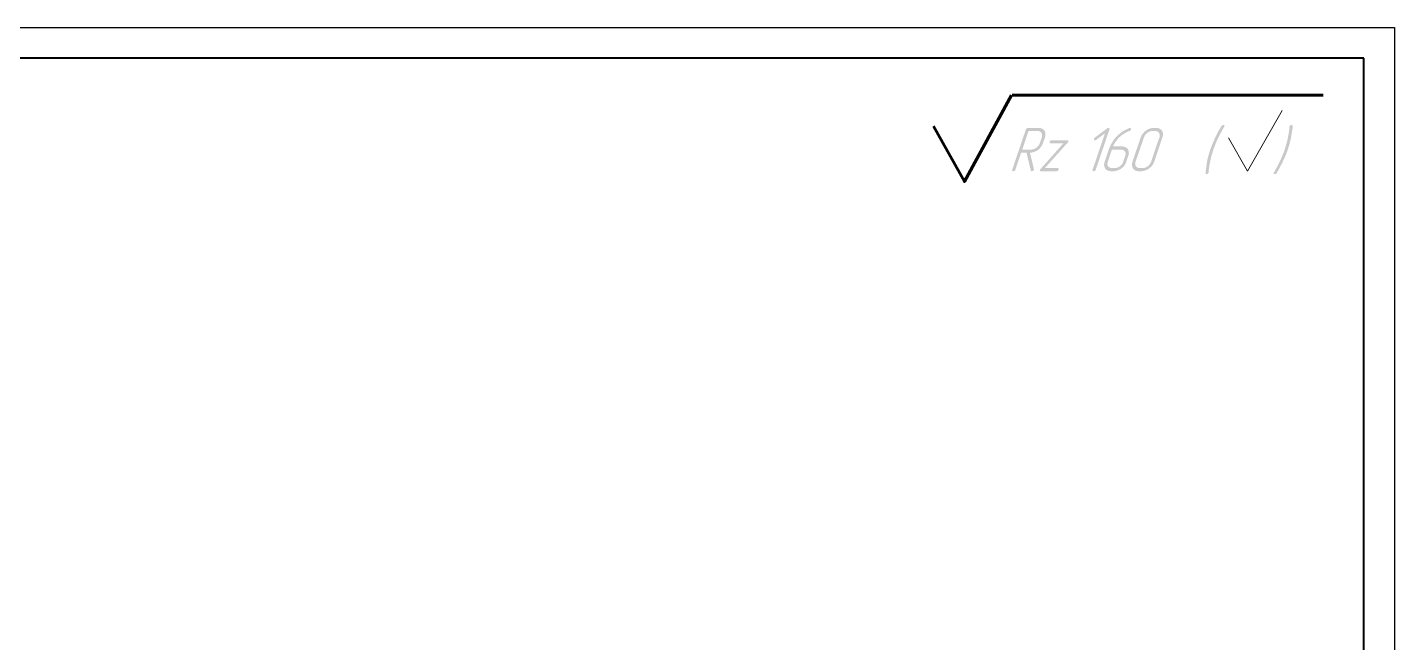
# Model space of a CAD drawing. Extents: x 260 to 1101, y 70 to 664.
# Drawn here: x 879.8 to 1101, y 564.4 to 664 of the extents above; entities that cross this region are included whole.
import ezdxf

# ---------------------------------------------------------------- set-up
doc = ezdxf.new("R2010")
doc.units = 0
doc.header["$MEASUREMENT"] = 0
for name, color, linetype in [('KONTUR', 7, 'CONTINUOUS'), ('PDF _Геометрия', 7, 'CONTINUOUS'), ('PDF _Сплошная заливка', 7, 'CONTINUOUS')]:
    doc.layers.add(name, color=color, linetype=linetype)
doc.layers.add('Основная', color=7, linetype='CONTINUOUS', lineweight=40)

msp = doc.modelspace()

# ---------------------------------------------------------------- hatches: boundary and pattern name
at = {"layer": 'PDF _Сплошная заливка', "transparency": 33554559}
for points in [[(1073.349, 648.21), (1073.4, 648.184), (1073.425, 648.134), (1073.451, 648.134), (1073.476, 648.108), (1073.476, 648.032), (1073.451, 647.956), (1073.425, 647.905), (1073.425, 647.88), (1073.374, 647.829), (1073.324, 647.753), (1073.273, 647.651), (1073.197, 647.524), (1073.12, 647.372), (1073.019, 647.219), (1072.943, 647.041), (1072.917, 647.016), (1072.892, 646.965), (1072.841, 646.864), (1072.79, 646.762), (1072.689, 646.61), (1072.638, 646.457), (1072.536, 646.254), (1072.434, 646.076), (1072.206, 645.594), (1072.206, 645.594), (1072.206, 645.543), (1072.18, 645.492), (1072.155, 645.441), (1072.079, 645.289), (1072.028, 645.162), (1071.85, 644.679), (1071.672, 644.222), (1071.672, 644.197), (1071.672, 644.171), (1071.647, 644.12), (1071.622, 644.07), (1071.596, 643.968), (1071.571, 643.866), (1071.545, 643.765), (1071.494, 643.638), (1071.444, 643.485), (1071.418, 643.358), (1071.317, 643.028), (1071.241, 642.698), (1071.164, 642.368), (1071.164, 642.342), (1071.164, 642.292), (1071.139, 642.215), (1071.113, 642.114), (1071.088, 641.961), (1071.063, 641.834), (1071.037, 641.657), (1071.012, 641.453), (1070.936, 640.996), (1070.936, 640.564), (1070.91, 640.488), (1070.885, 640.463), (1070.885, 640.412), (1070.834, 640.361), (1070.758, 640.31), (1070.758, 640.31), (1070.707, 640.285), (1070.631, 640.26), (1070.58, 640.234), (1070.555, 640.234), (1070.529, 640.26), (1070.478, 640.26), (1070.453, 640.285), (1070.453, 640.285), (1070.428, 640.31), (1070.402, 640.336), (1070.402, 640.412), (1070.402, 640.437), (1070.402, 640.463), (1070.402, 640.514), (1070.402, 640.564), (1070.428, 640.641), (1070.428, 640.742), (1070.453, 640.869), (1070.453, 640.996), (1070.478, 641.123), (1070.504, 641.25), (1070.555, 641.58), (1070.605, 641.911), (1070.656, 642.292), (1070.758, 642.8), (1070.809, 643.054), (1070.885, 643.257), (1070.936, 643.46), (1070.986, 643.612), (1071.164, 644.222), (1071.164, 644.222), (1071.19, 644.247), (1071.19, 644.273), (1071.215, 644.298), (1071.241, 644.4), (1071.291, 644.552), (1071.368, 644.73), (1071.444, 644.933), (1071.545, 645.162), (1071.647, 645.416), (1071.774, 645.695), (1071.901, 646), (1072.053, 646.33), (1072.206, 646.635), (1072.384, 646.991), (1072.562, 647.321), (1072.765, 647.676), (1072.993, 648.032), (1072.993, 648.032), (1073.019, 648.083), (1073.044, 648.108), (1073.095, 648.159), (1073.12, 648.159), (1073.146, 648.184), (1073.222, 648.21), (1073.298, 648.21), (1073.298, 648.21)], [(1084.4, 648.21), (1084.426, 648.184), (1084.426, 648.159), (1084.451, 648.134), (1084.476, 648.108), (1084.502, 648.032), (1084.502, 648.007), (1084.502, 647.956), (1084.502, 647.829), (1084.476, 647.702), (1084.451, 647.524), (1084.426, 647.346), (1084.4, 647.117), (1084.349, 646.864), (1084.299, 646.584), (1084.248, 646.279), (1084.197, 645.949), (1084.121, 645.644), (1084.019, 645.289), (1083.943, 644.933), (1083.816, 644.577), (1083.714, 644.222), (1083.714, 644.197), (1083.689, 644.146), (1083.638, 644.019), (1083.587, 643.892), (1083.511, 643.714), (1083.46, 643.511), (1083.359, 643.282), (1083.257, 643.028), (1083.13, 642.749), (1082.978, 642.469), (1082.85, 642.139), (1082.673, 641.809), (1082.495, 641.479), (1082.317, 641.123), (1082.114, 640.767), (1081.91, 640.412), (1081.885, 640.412), (1081.885, 640.387), (1081.834, 640.336), (1081.783, 640.285), (1081.758, 640.285), (1081.733, 640.26), (1081.682, 640.26), (1081.606, 640.234), (1081.58, 640.234), (1081.555, 640.26), (1081.504, 640.26), (1081.453, 640.31), (1081.453, 640.31), (1081.428, 640.336), (1081.428, 640.412), (1081.453, 640.488), (1081.479, 640.564), (1081.479, 640.564), (1081.529, 640.615), (1081.58, 640.691), (1081.631, 640.793), (1081.707, 640.92), (1081.783, 641.072), (1081.885, 641.225), (1081.961, 641.403), (1081.961, 641.403), (1081.961, 641.403), (1082.012, 641.479), (1082.063, 641.555), (1082.114, 641.682), (1082.19, 641.834), (1082.266, 641.987), (1082.368, 642.19), (1082.444, 642.368), (1082.673, 642.85), (1082.774, 643.079), (1082.85, 643.282), (1082.952, 643.536), (1083.104, 643.892), (1083.206, 644.222), (1083.206, 644.222), (1083.206, 644.247), (1083.231, 644.324), (1083.257, 644.374), (1083.282, 644.451), (1083.308, 644.552), (1083.359, 644.679), (1083.384, 644.806), (1083.435, 644.933), (1083.46, 645.06), (1083.562, 645.39), (1083.638, 645.721), (1083.714, 646.076), (1083.714, 646.076), (1083.714, 646.102), (1083.74, 646.152), (1083.765, 646.254), (1083.765, 646.381), (1083.816, 646.508), (1083.816, 646.66), (1083.892, 646.991), (1083.943, 647.448), (1083.968, 647.905), (1083.994, 647.981), (1083.994, 647.981), (1084.019, 648.032), (1084.044, 648.083), (1084.121, 648.134), (1084.121, 648.134), (1084.171, 648.184), (1084.248, 648.21), (1084.324, 648.21), (1084.375, 648.21)], [(1054.753, 647.727), (1054.804, 647.702), (1054.854, 647.651), (1054.854, 647.651), (1054.88, 647.6), (1054.88, 647.549), (1054.854, 647.473), (1052.644, 640.971), (1052.644, 640.945), (1052.619, 640.895), (1052.568, 640.844), (1052.517, 640.767), (1052.492, 640.767), (1052.441, 640.742), (1052.39, 640.742), (1052.314, 640.717), (1052.289, 640.717), (1052.263, 640.742), (1052.212, 640.742), (1052.162, 640.767), (1052.136, 640.793), (1052.136, 640.818), (1052.136, 640.869), (1052.136, 640.92), (1052.136, 640.971), (1054.143, 646.864), (1052.72, 645.797), (1052.695, 645.771), (1052.644, 645.771), (1052.593, 645.721), (1052.517, 645.721), (1052.517, 645.721), (1052.466, 645.721), (1052.416, 645.746), (1052.365, 645.797), (1052.365, 645.797), (1052.339, 645.847), (1052.339, 645.898), (1052.365, 645.975), (1052.365, 645.975), (1052.39, 646.025), (1052.416, 646.076), (1052.492, 646.152), (1054.499, 647.651), (1054.499, 647.651), (1054.55, 647.702), (1054.626, 647.727), (1054.702, 647.727), (1054.702, 647.727)], [(1048.097, 645.721), (1048.148, 645.721), (1048.173, 645.67), (1048.198, 645.644), (1048.224, 645.594), (1048.224, 645.517), (1048.198, 645.517), (1048.198, 645.467), (1048.148, 645.416), (1048.097, 645.34), (1044.413, 641.225), (1046.496, 641.225), (1046.547, 641.225), (1046.573, 641.199), (1046.623, 641.148), (1046.623, 641.123), (1046.649, 641.098), (1046.649, 641.047), (1046.649, 640.971), (1046.623, 640.971), (1046.623, 640.92), (1046.573, 640.869), (1046.522, 640.793), (1046.496, 640.793), (1046.471, 640.767), (1046.395, 640.742), (1046.318, 640.717), (1043.778, 640.717), (1043.727, 640.742), (1043.676, 640.742), (1043.651, 640.767), (1043.6, 640.793), (1043.6, 640.869), (1043.6, 640.92), (1043.6, 640.92), (1043.626, 640.971), (1043.651, 641.022), (1043.727, 641.098), (1047.411, 645.238), (1045.328, 645.238), (1045.277, 645.238), (1045.226, 645.263), (1045.175, 645.289), (1045.175, 645.289), (1045.175, 645.34), (1045.175, 645.416), (1045.175, 645.467), (1045.175, 645.492), (1045.201, 645.517), (1045.226, 645.568), (1045.302, 645.619), (1045.302, 645.644), (1045.353, 645.67), (1045.429, 645.721), (1045.505, 645.721), (1048.046, 645.721)]]:
    msp.add_hatch(color=256, dxfattribs=at).paths.add_polyline_path(points)
h = msp.add_hatch(color=256, dxfattribs=at)
h.paths.add_polyline_path([(1043.244, 647.219), (1041.771, 647.219), (1040.755, 644.222), (1042.33, 644.222), (1042.381, 644.247), (1042.508, 644.247), (1042.609, 644.298), (1042.736, 644.349), (1042.889, 644.425), (1043.041, 644.501), (1043.041, 644.527), (1043.092, 644.552), (1043.168, 644.628), (1043.244, 644.705), (1043.346, 644.806), (1043.422, 644.933), (1043.524, 645.06), (1043.575, 645.213), (1043.93, 646.203), (1043.93, 646.228), (1043.956, 646.279), (1043.956, 646.356), (1043.956, 646.457), (1043.956, 646.559), (1043.956, 646.686), (1043.93, 646.813), (1043.854, 646.914), (1043.854, 646.94), (1043.829, 646.965), (1043.778, 647.016), (1043.727, 647.067), (1043.626, 647.117), (1043.524, 647.168), (1043.397, 647.219)], flags=0)
h.paths.add_polyline_path([(1043.524, 647.727), (1043.651, 647.702), (1043.778, 647.676), (1043.93, 647.626), (1044.083, 647.524), (1044.21, 647.422), (1044.337, 647.295), (1044.337, 647.27), (1044.388, 647.219), (1044.413, 647.117), (1044.464, 646.991), (1044.489, 646.838), (1044.515, 646.635), (1044.489, 646.432), (1044.464, 646.33), (1044.439, 646.203), (1044.083, 645.213), (1044.083, 645.213), (1044.083, 645.187), (1044.057, 645.162), (1044.032, 645.111), (1043.981, 644.984), (1043.905, 644.857), (1043.803, 644.679), (1043.651, 644.501), (1043.473, 644.324), (1043.295, 644.146), (1043.27, 644.146), (1043.27, 644.146), (1043.219, 644.12), (1043.168, 644.095), (1043.117, 644.07), (1043.067, 644.019), (1042.914, 643.943), (1042.736, 643.866), (1042.508, 643.79), (1042.305, 643.739), (1042.076, 643.714), (1042, 643.714), (1042.635, 641.098), (1042.635, 641.072), (1042.66, 641.047), (1042.635, 641.022), (1042.635, 640.971), (1042.635, 640.945), (1042.609, 640.92), (1042.559, 640.844), (1042.508, 640.793), (1042.482, 640.767), (1042.432, 640.742), (1042.381, 640.742), (1042.305, 640.717), (1042.254, 640.717), (1042.228, 640.742), (1042.203, 640.742), (1042.177, 640.742), (1042.177, 640.767), (1042.152, 640.793), (1042.127, 640.844), (1041.441, 643.714), (1040.577, 643.714), (1039.637, 640.971), (1039.637, 640.945), (1039.612, 640.895), (1039.561, 640.844), (1039.51, 640.767), (1039.485, 640.767), (1039.434, 640.742), (1039.383, 640.742), (1039.281, 640.717), (1039.281, 640.717), (1039.256, 640.742), (1039.205, 640.742), (1039.154, 640.767), (1039.129, 640.793), (1039.129, 640.818), (1039.103, 640.869), (1039.129, 640.92), (1039.129, 640.971), (1041.339, 647.473), (1041.339, 647.473), (1041.365, 647.524), (1041.39, 647.549), (1041.415, 647.6), (1041.466, 647.651), (1041.517, 647.676), (1041.593, 647.727), (1041.669, 647.727), (1043.499, 647.727)], flags=0)
h = msp.add_hatch(color=256, dxfattribs=at)
h.paths.add_polyline_path([(1056.76, 644.222), (1055.261, 644.222), (1054.575, 642.215), (1054.575, 642.19), (1054.55, 642.165), (1054.55, 642.088), (1054.524, 641.987), (1054.524, 641.885), (1054.55, 641.758), (1054.575, 641.631), (1054.626, 641.53), (1054.651, 641.504), (1054.677, 641.479), (1054.727, 641.428), (1054.778, 641.377), (1054.88, 641.326), (1054.981, 641.276), (1055.108, 641.225), (1055.236, 641.225), (1055.82, 641.225), (1055.896, 641.225), (1055.998, 641.25), (1056.125, 641.301), (1056.252, 641.352), (1056.404, 641.403), (1056.557, 641.504), (1056.582, 641.53), (1056.607, 641.555), (1056.684, 641.631), (1056.76, 641.707), (1056.836, 641.809), (1056.938, 641.936), (1057.014, 642.088), (1057.065, 642.215), (1057.42, 643.231), (1057.42, 643.231), (1057.42, 643.282), (1057.446, 643.358), (1057.471, 643.46), (1057.471, 643.587), (1057.446, 643.688), (1057.42, 643.816), (1057.37, 643.917), (1057.37, 643.943), (1057.344, 643.968), (1057.293, 644.019), (1057.217, 644.07), (1057.141, 644.12), (1057.039, 644.171), (1056.887, 644.197)], flags=0)
h.paths.add_polyline_path([(1058.259, 647.727), (1058.31, 647.702), (1058.335, 647.651), (1058.36, 647.626), (1058.36, 647.6), (1058.36, 647.524), (1058.36, 647.473), (1058.36, 647.448), (1058.335, 647.422), (1058.31, 647.372), (1058.284, 647.346), (1058.259, 647.321), (1058.233, 647.295), (1058.182, 647.27), (1058.106, 647.219), (1058.005, 647.194), (1057.878, 647.143), (1057.624, 647.041), (1057.624, 647.041), (1057.598, 647.016), (1057.547, 646.991), (1057.471, 646.965), (1057.42, 646.914), (1057.344, 646.864), (1057.166, 646.762), (1057.141, 646.762), (1057.115, 646.737), (1057.014, 646.686), (1056.912, 646.584), (1056.785, 646.508), (1056.658, 646.381), (1056.506, 646.254), (1056.328, 646.076), (1056.328, 646.076), (1056.277, 646.025), (1056.226, 645.975), (1056.15, 645.898), (1056.074, 645.771), (1055.998, 645.67), (1055.896, 645.543), (1055.794, 645.416), (1055.794, 645.39), (1055.744, 645.34), (1055.718, 645.263), (1055.667, 645.187), (1055.591, 645.086), (1055.54, 644.958), (1055.49, 644.832), (1055.413, 644.73), (1056.988, 644.73), (1057.039, 644.705), (1057.141, 644.705), (1057.268, 644.679), (1057.42, 644.628), (1057.573, 644.527), (1057.725, 644.425), (1057.852, 644.273), (1057.852, 644.247), (1057.878, 644.197), (1057.928, 644.12), (1057.954, 643.993), (1057.979, 643.841), (1058.005, 643.663), (1057.979, 643.46), (1057.954, 643.333), (1057.903, 643.231), (1057.573, 642.215), (1057.573, 642.19), (1057.573, 642.19), (1057.547, 642.139), (1057.547, 642.114), (1057.471, 641.987), (1057.395, 641.834), (1057.293, 641.682), (1057.166, 641.504), (1056.988, 641.326), (1056.785, 641.148), (1056.76, 641.148), (1056.76, 641.123), (1056.709, 641.098), (1056.684, 641.098), (1056.633, 641.047), (1056.557, 641.022), (1056.404, 640.945), (1056.226, 640.869), (1056.023, 640.793), (1055.794, 640.742), (1055.566, 640.717), (1055.007, 640.717), (1054.981, 640.742), (1054.88, 640.742), (1054.753, 640.767), (1054.6, 640.818), (1054.448, 640.895), (1054.296, 640.996), (1054.168, 641.148), (1054.168, 641.174), (1054.143, 641.225), (1054.092, 641.326), (1054.042, 641.453), (1054.016, 641.606), (1053.991, 641.784), (1054.016, 641.987), (1054.042, 642.088), (1054.067, 642.215), (1054.829, 644.451), (1054.829, 644.451), (1054.854, 644.476), (1054.88, 644.552), (1054.905, 644.628), (1054.931, 644.705), (1054.981, 644.806), (1055.032, 644.933), (1055.108, 645.06), (1055.286, 645.365), (1055.49, 645.695), (1055.591, 645.847), (1055.718, 646.025), (1055.871, 646.178), (1056.023, 646.356), (1056.023, 646.356), (1056.048, 646.381), (1056.099, 646.432), (1056.176, 646.508), (1056.252, 646.584), (1056.353, 646.686), (1056.48, 646.762), (1056.607, 646.864), (1056.76, 646.991), (1056.912, 647.092), (1057.09, 647.219), (1057.268, 647.321), (1057.674, 647.524), (1057.878, 647.626), (1058.081, 647.702), (1058.208, 647.727), (1058.233, 647.727)], flags=0)
h = msp.add_hatch(color=256, dxfattribs=at)
h.paths.add_polyline_path([(1062.273, 647.219), (1061.714, 647.219), (1061.612, 647.219), (1061.51, 647.194), (1061.409, 647.143), (1061.256, 647.092), (1061.129, 647.016), (1060.977, 646.94), (1060.952, 646.914), (1060.901, 646.864), (1060.85, 646.813), (1060.748, 646.737), (1060.672, 646.635), (1060.571, 646.508), (1060.52, 646.356), (1060.444, 646.203), (1059.072, 642.215), (1059.072, 642.19), (1059.046, 642.165), (1059.046, 642.088), (1059.046, 641.987), (1059.046, 641.885), (1059.046, 641.758), (1059.072, 641.631), (1059.148, 641.53), (1059.148, 641.504), (1059.173, 641.479), (1059.224, 641.428), (1059.3, 641.377), (1059.376, 641.326), (1059.478, 641.276), (1059.605, 641.225), (1059.732, 641.225), (1060.316, 641.225), (1060.393, 641.225), (1060.494, 641.25), (1060.621, 641.301), (1060.748, 641.352), (1060.875, 641.403), (1061.028, 641.504), (1061.053, 641.53), (1061.104, 641.555), (1061.18, 641.631), (1061.256, 641.707), (1061.333, 641.809), (1061.434, 641.936), (1061.51, 642.063), (1061.587, 642.215), (1062.933, 646.203), (1062.959, 646.228), (1062.959, 646.279), (1062.984, 646.356), (1062.984, 646.457), (1062.984, 646.559), (1062.984, 646.686), (1062.933, 646.813), (1062.882, 646.914), (1062.882, 646.94), (1062.857, 646.965), (1062.806, 647.016), (1062.73, 647.067), (1062.654, 647.117), (1062.552, 647.168), (1062.425, 647.219)], flags=0)
h.paths.add_polyline_path([(1062.552, 647.727), (1062.654, 647.702), (1062.806, 647.676), (1062.933, 647.626), (1063.086, 647.524), (1063.238, 647.422), (1063.365, 647.295), (1063.365, 647.27), (1063.39, 647.219), (1063.441, 647.117), (1063.492, 646.991), (1063.517, 646.838), (1063.517, 646.66), (1063.492, 646.432), (1063.492, 646.33), (1063.441, 646.228), (1062.095, 642.215), (1062.095, 642.19), (1062.069, 642.19), (1062.069, 642.139), (1062.044, 642.114), (1061.993, 641.987), (1061.917, 641.86), (1061.79, 641.682), (1061.663, 641.504), (1061.485, 641.326), (1061.282, 641.174), (1061.282, 641.174), (1061.256, 641.148), (1061.231, 641.123), (1061.18, 641.098), (1061.129, 641.047), (1061.053, 641.022), (1060.926, 640.945), (1060.723, 640.869), (1060.52, 640.793), (1060.291, 640.742), (1060.062, 640.717), (1059.504, 640.717), (1059.478, 640.742), (1059.351, 640.742), (1059.249, 640.767), (1059.097, 640.818), (1058.945, 640.895), (1058.818, 640.996), (1058.691, 641.148), (1058.665, 641.174), (1058.64, 641.225), (1058.589, 641.326), (1058.563, 641.453), (1058.513, 641.606), (1058.513, 641.784), (1058.513, 641.987), (1058.538, 642.088), (1058.563, 642.215), (1059.935, 646.228), (1059.935, 646.228), (1059.961, 646.254), (1059.961, 646.279), (1059.986, 646.33), (1060.037, 646.432), (1060.113, 646.584), (1060.215, 646.737), (1060.367, 646.914), (1060.52, 647.092), (1060.723, 647.27), (1060.748, 647.295), (1060.748, 647.295), (1060.799, 647.321), (1060.825, 647.346), (1060.875, 647.372), (1060.952, 647.422), (1061.104, 647.498), (1061.282, 647.575), (1061.485, 647.651), (1061.714, 647.702), (1061.841, 647.727), (1062.501, 647.727)], flags=0)

# ---------------------------------------------------------------- linework, layer by layer
at = {"layer": 'KONTUR'}
for p, q in [((260, 664), (1101, 664)), ((1101, 664), (1101, 70))]:
    msp.add_line(p, q, dxfattribs=at)
at = {"layer": 'PDF _Геометрия', "lineweight": 60}
for points in [[(1026.404, 648.034), (1031.405, 639.034), (1039.006, 653.034)], [(1039.106, 653.034), (1089.416, 653.034)]]:
    msp.add_lwpolyline(points, dxfattribs=at)
at = {"layer": 'PDF _Геометрия', "lineweight": 20}
msp.add_lwpolyline([(1074.113, 646.134), (1077.213, 640.734), (1082.814, 650.534)], dxfattribs=at)
at = {"layer": 'Основная'}
for p, q in [((1096, 659), (280, 659)), ((1096, 75), (1096, 659))]:
    msp.add_line(p, q, dxfattribs=at)

doc.saveas('drawing.dxf')
